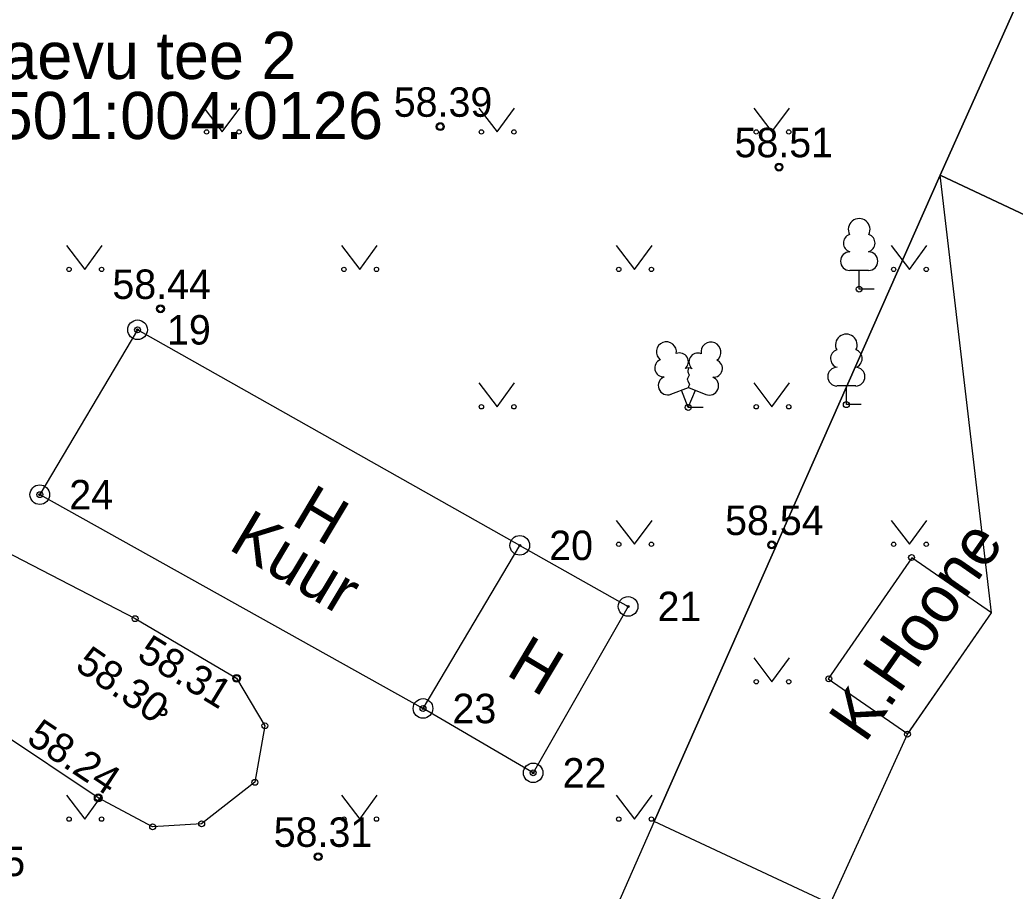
# Model space of a CAD drawing. Extents: x 634915 to 636012, y 6467988 to 6469078.
# Drawn here: x 635039.43 to 635064.77, y 6468164.4 to 6468186.59 of the extents above; entities that cross this region are included whole.
import ezdxf

# ---------------------------------------------------------------- set-up
doc = ezdxf.new("R2010")
doc.units = 0
for name, color, linetype in [('HALJASTUS', 7, 'Continuous'), ('HOONE', 7, 'Continuous'), ('KOORDPUNKT', 7, 'Continuous'), ('KORGUS-EH2000', 7, 'Continuous'), ('MOOTMPUNKT', 7, 'Continuous'), ('MOOTPIIR', 7, 'Continuous'), ('PIIR', 7, 'Continuous'), ('PUU', 7, 'Continuous'), ('TEE', 7, 'Continuous')]:
    doc.layers.add(name, color=color, linetype=linetype)

msp = doc.modelspace()

# ---------------------------------------------------------------- linework, layer by layer
at = {"layer": 'HALJASTUS'}
for p, q in [((635044.119, 6468184.339), (635044.583, 6468183.732)), ((635044.583, 6468183.732), (635045.028, 6468184.339)), ((635051.119, 6468184.339), (635051.583, 6468183.732)), ((635051.583, 6468183.732), (635052.028, 6468184.339)), ((635058.119, 6468184.339), (635058.583, 6468183.732)), ((635058.583, 6468183.732), (635059.028, 6468184.339)), ((635040.619, 6468180.839), (635041.083, 6468180.232)), ((635041.083, 6468180.232), (635041.528, 6468180.839)), ((635047.619, 6468180.839), (635048.083, 6468180.232)), ((635048.083, 6468180.232), (635048.528, 6468180.839)), ((635054.619, 6468180.839), (635055.083, 6468180.232)), ((635055.083, 6468180.232), (635055.528, 6468180.839)), ((635061.619, 6468180.839), (635062.083, 6468180.232)), ((635062.083, 6468180.232), (635062.528, 6468180.839)), ((635051.119, 6468177.339), (635051.583, 6468176.732)), ((635051.583, 6468176.732), (635052.028, 6468177.339)), ((635058.119, 6468177.339), (635058.583, 6468176.732)), ((635058.583, 6468176.732), (635059.028, 6468177.339)), ((635054.619, 6468173.839), (635055.083, 6468173.232)), ((635055.083, 6468173.232), (635055.528, 6468173.839)), ((635061.619, 6468173.839), (635062.083, 6468173.232)), ((635062.083, 6468173.232), (635062.528, 6468173.839)), ((635058.119, 6468170.339), (635058.583, 6468169.732)), ((635058.583, 6468169.732), (635059.028, 6468170.339)), ((635040.619, 6468166.839), (635041.083, 6468166.232)), ((635041.083, 6468166.232), (635041.528, 6468166.839)), ((635047.619, 6468166.839), (635048.083, 6468166.232)), ((635048.083, 6468166.232), (635048.528, 6468166.839)), ((635054.619, 6468166.839), (635055.083, 6468166.232)), ((635055.083, 6468166.232), (635055.528, 6468166.839))]:
    msp.add_line(p, q, dxfattribs=at)
for centre in [(635044.182, 6468183.732), (635045.011, 6468183.732), (635051.182, 6468183.732), (635052.011, 6468183.732), (635058.182, 6468183.732), (635059.011, 6468183.732), (635040.682, 6468180.232), (635041.511, 6468180.232), (635047.682, 6468180.232), (635048.511, 6468180.232), (635054.682, 6468180.232), (635055.511, 6468180.232), (635061.682, 6468180.232), (635062.511, 6468180.232), (635051.182, 6468176.732), (635052.011, 6468176.732), (635058.182, 6468176.732), (635059.011, 6468176.732), (635054.682, 6468173.232), (635055.511, 6468173.232), (635061.682, 6468173.232), (635062.511, 6468173.232), (635058.182, 6468169.732), (635059.011, 6468169.732), (635040.682, 6468166.232), (635041.511, 6468166.232), (635047.682, 6468166.232), (635048.511, 6468166.232), (635054.682, 6468166.232), (635055.511, 6468166.232)]:
    msp.add_circle(centre, 0.055, dxfattribs=at)
at = {"layer": 'HOONE'}
for points in [[(635052.16, 6468173.204), (635042.426, 6468178.693), (635039.936, 6468174.495), (635049.696, 6468169.05), (635052.16, 6468173.204)], [(635052.16, 6468173.204), (635054.918, 6468171.649), (635052.501, 6468167.411), (635049.696, 6468169.05), (635052.16, 6468173.204)], [(635062.147, 6468172.889), (635060.014, 6468169.802), (635062.039, 6468168.403), (635064.172, 6468171.489), (635062.147, 6468172.889)]]:
    msp.add_lwpolyline(points, dxfattribs=at)
at = {"layer": 'KOORDPUNKT'}
for centre, radius in [((635042.426, 6468178.693), 0.25), ((635042.426, 6468178.693), 0.025), ((635042.426, 6468178.693), 0.0221), ((635042.426, 6468178.693), 0.0191), ((635042.426, 6468178.693), 0.0161), ((635042.426, 6468178.693), 0.0132), ((635042.426, 6468178.693), 0.0102), ((635042.426, 6468178.693), 0.00726), ((635042.426, 6468178.693), 0.0043), ((635039.936, 6468174.495), 0.25), ((635039.936, 6468174.495), 0.025), ((635039.936, 6468174.495), 0.0221), ((635039.936, 6468174.495), 0.0191), ((635039.936, 6468174.495), 0.0161), ((635039.936, 6468174.495), 0.0132), ((635039.936, 6468174.495), 0.0102), ((635039.936, 6468174.495), 0.00726), ((635039.936, 6468174.495), 0.0043), ((635052.16, 6468173.204), 0.25), ((635052.16, 6468173.204), 0.025), ((635052.16, 6468173.204), 0.0221), ((635052.16, 6468173.204), 0.0191), ((635052.16, 6468173.204), 0.0161), ((635052.16, 6468173.204), 0.0132), ((635052.16, 6468173.204), 0.0102), ((635052.16, 6468173.204), 0.00726), ((635052.16, 6468173.204), 0.0043), ((635054.918, 6468171.649), 0.25), ((635054.918, 6468171.649), 0.025), ((635054.918, 6468171.649), 0.0221), ((635054.918, 6468171.649), 0.0191), ((635054.918, 6468171.649), 0.0161), ((635054.918, 6468171.649), 0.0132), ((635054.918, 6468171.649), 0.0102), ((635054.918, 6468171.649), 0.00726), ((635054.918, 6468171.649), 0.0043), ((635049.696, 6468169.05), 0.25), ((635049.696, 6468169.05), 0.025), ((635049.696, 6468169.05), 0.0221), ((635049.696, 6468169.05), 0.0191), ((635049.696, 6468169.05), 0.0161), ((635049.696, 6468169.05), 0.0132), ((635049.696, 6468169.05), 0.0102), ((635049.696, 6468169.05), 0.00726), ((635049.696, 6468169.05), 0.0043), ((635052.501, 6468167.411), 0.25), ((635052.501, 6468167.411), 0.025), ((635052.501, 6468167.411), 0.0221), ((635052.501, 6468167.411), 0.0191), ((635052.501, 6468167.411), 0.0161), ((635052.501, 6468167.411), 0.0132), ((635052.501, 6468167.411), 0.0102), ((635052.501, 6468167.411), 0.00726), ((635052.501, 6468167.411), 0.0043)]:
    msp.add_circle(centre, radius, dxfattribs=at)
at = {"layer": 'KORGUS-EH2000'}
for centre in [(635050.134, 6468183.868), (635058.761, 6468182.837), (635043.01, 6468179.229), (635058.578, 6468173.216), (635044.949, 6468169.819), (635043.071, 6468168.96), (635041.425, 6468166.773), (635047.025, 6468165.276)]:
    msp.add_circle(centre, 0.1, dxfattribs=at)
at = {"layer": 'MOOTMPUNKT'}
for centre in [(635050.134, 6468183.868), (635058.761, 6468182.837), (635060.804, 6468179.729), (635043.01, 6468179.229), (635042.426, 6468178.693), (635060.477, 6468176.788), (635056.451, 6468176.717), (635039.936, 6468174.495), (635058.578, 6468173.216), (635062.138, 6468172.895), (635042.362, 6468171.338), (635044.949, 6468169.819), (635060.029, 6468169.805), (635043.071, 6468168.96), (635049.696, 6468169.05), (635045.669, 6468168.61), (635062.033, 6468168.394), (635052.501, 6468167.412), (635052.501, 6468167.411), (635045.413, 6468167.17), (635041.425, 6468166.773), (635044.057, 6468166.114), (635042.81, 6468166.038), (635047.025, 6468165.276)]:
    msp.add_circle(centre, 0.075, dxfattribs=at)
at = {"layer": 'MOOTPIIR'}
msp.add_lwpolyline([(635003.607, 6468209.056), (634992.11, 6468175.923), (634987.761, 6468162.032), (634989.413, 6468158.553), (634991.663, 6468156.622), (634992.308, 6468148.889), (634999.826, 6468145.843), (635012.415, 6468139.52), (635018.643, 6468136.978), (635033.771, 6468128.239), (635049.307, 6468121.421), (635052.752, 6468125.546), (635055.872, 6468129.935), (635057.487, 6468134.528), (635061.418, 6468137.611), (635059.574, 6468144.074), (635060.688, 6468147.478), (635057.937, 6468159.386), (635062.033, 6468168.394), (635064.172, 6468171.489), (635062.87, 6468182.63), (635074.96, 6468209.63)], dxfattribs=at)
at = {"layer": 'PIIR'}
for points in [[(635023.81, 6468237.14), (635069.27, 6468219), (635084.02, 6468255.72), (635144.64, 6468233.59), (635162.37, 6468282.69), (635181.12, 6468334.61), (635187.35, 6468332.17), (635162.23, 6468262.58), (635168.74, 6468249.4), (635132.21, 6468132.65), (635081.62, 6468154), (635090.52, 6468169.62), (635062.87, 6468182.63), (635074.96, 6468209.63), (635019.93, 6468225.4)], [(635003.89, 6468170.07), (635017.37, 6468198.73), (635015.55, 6468212.67), (635015.03, 6468219.47), (635016.31, 6468226.44), (635018.18, 6468225.9), (635019.93, 6468225.4), (635074.96, 6468209.63), (635062.87, 6468182.63), (635055.58, 6468166.17), (635047.43, 6468147.65), (635053.77, 6468141.23), (635055.76, 6468134.83), (635051.84, 6468128.24), (634997.04, 6468155.43)], [(635062.87, 6468182.63), (635090.52, 6468169.62), (635081.62, 6468154), (635055.58, 6468166.17)]]:
    msp.add_lwpolyline(points, close=True, dxfattribs=at)
at = {"layer": 'PUU'}
for p, q in [((635061.044, 6468180.204), (635060.564, 6468180.204)), ((635060.804, 6468179.729), (635060.804, 6468180.204)), ((635061.184, 6468179.729), (635060.804, 6468179.729)), ((635056.011, 6468177.052), (635056.456, 6468177.227)), ((635056.451, 6468176.717), (635056.276, 6468177.157)), ((635056.451, 6468176.717), (635056.631, 6468177.157)), ((635056.456, 6468177.227), (635056.896, 6468177.047)), ((635060.717, 6468177.263), (635060.237, 6468177.263)), ((635060.477, 6468176.788), (635060.477, 6468177.263)), ((635056.831, 6468176.717), (635056.451, 6468176.717)), ((635060.857, 6468176.788), (635060.477, 6468176.788))]:
    msp.add_line(p, q, dxfattribs=at)
msp.add_lwpolyline([(635056.456, 6468177.722), (635056.436, 6468177.647), (635056.436, 6468177.627), (635056.446, 6468177.597), (635056.466, 6468177.562), (635056.471, 6468177.542), (635056.456, 6468177.507), (635056.431, 6468177.457), (635056.426, 6468177.432), (635056.431, 6468177.417), (635056.441, 6468177.387), (635056.476, 6468177.327), (635056.481, 6468177.307), (635056.476, 6468177.287), (635056.461, 6468177.252), (635056.456, 6468177.227)], dxfattribs=at)
for centre, radius, start, end in [((635060.804, 6468181.249), 0.277, 332.5799, 207.4201), ((635060.634, 6468180.902), 0.233, 109.0217, 253.1415), ((635060.974, 6468180.902), 0.233, 286.8508, 70.9859), ((635060.567, 6468180.441), 0.238, 90.0016, 269.3953), ((635061.041, 6468180.441), 0.238, 270.6047, 89.9984), ((635055.894, 6468178.131), 0.256, 111.5027, 232.5173), ((635055.894, 6468178.131), 0.256, 350.4856, 111.5002), ((635057.03, 6468178.122), 0.256, 67.6168, 188.6314), ((635057.03, 6468178.122), 0.256, 306.5997, 67.6143), ((635060.477, 6468178.308), 0.277, 332.5799, 207.4201), ((635056.229, 6468177.881), 0.224, 308.5041, 111.5725), ((635056.692, 6468177.876), 0.225, 67.7016, 230.5126), ((635060.307, 6468177.961), 0.233, 109.0217, 253.1415), ((635060.647, 6468177.961), 0.233, 286.8508, 70.9859), ((635055.82, 6468177.72), 0.224, 111.4304, 274.4987), ((635057.097, 6468177.71), 0.224, 264.6183, 67.6866), ((635056.455, 6468177.484), 0.237, 66.7655, 111.5015), ((635060.24, 6468177.5), 0.238, 90.0016, 269.3953), ((635060.714, 6468177.5), 0.238, 270.6047, 89.9984), ((635055.925, 6468177.275), 0.237, 111.5014, 291.5004), ((635056.986, 6468177.267), 0.237, 247.6166, 67.6155)]:
    msp.add_arc(centre, radius, start, end, dxfattribs=at)
at = {"layer": 'TEE'}
msp.add_lwpolyline([(635019.667, 6468187.482), (635020.889, 6468186.005), (635023.132, 6468183.929), (635024.708, 6468182.738), (635027.85, 6468180.617), (635030.928, 6468177.969), (635033.179, 6468176.396), (635035.685, 6468174.797), (635042.362, 6468171.338), (635044.949, 6468169.819), (635045.669, 6468168.61), (635045.413, 6468167.17), (635044.057, 6468166.114), (635042.81, 6468166.038), (635041.425, 6468166.773), (635038.878, 6468168.469), (635035.891, 6468170.831), (635030.554, 6468174.872), (635026.251, 6468178.302), (635022.39, 6468181.09), (635020.56, 6468182.663), (635018.463, 6468184.963), (635016.504, 6468187.431)], dxfattribs=at)

# ---------------------------------------------------------------- texts
at = {"layer": 'HOONE'}
for s, rotation, p in [('H', 329.104, (635046.304, 6468173.764)), ('Kuur', 329.104, (635044.707, 6468173.125)), ('K.Hoone', 55.2124, (635060.95, 6468168.143)), ('H', 329.104, (635051.774, 6468169.926))]:
    msp.add_text(s, height=1.2, rotation=rotation, dxfattribs=at).set_placement(p)
at = {"layer": 'KOORDPUNKT'}
for s, p in [('19', (635043.176, 6468178.318)), ('24', (635040.686, 6468174.12)), ('20', (635052.91, 6468172.829)), ('21', (635055.668, 6468171.274)), ('23', (635050.446, 6468168.675)), ('22', (635053.251, 6468167.036))]:
    msp.add_text(s, height=0.75, dxfattribs=at).set_placement(p)
at = {"layer": 'KORGUS-EH2000'}
for s, p in [('58.39', (635048.95, 6468184.118)), ('58.51', (635057.629, 6468183.087)), ('58.44', (635041.784, 6468179.479)), ('58.54', (635057.389, 6468173.466)), ('58.31', (635045.893, 6468165.526)), ('58.15', (635037.053, 6468164.781))]:
    msp.add_text(s, height=0.75, dxfattribs=at).set_placement(p)
for s, rotation, p in [('58.31', 328.6149, (635042.376, 6468170.322)), ('58.30', 325.3184, (635040.802, 6468170.068)), ('58.24', 326.3782, (635039.563, 6468168.201))]:
    msp.add_text(s, height=0.75, rotation=rotation, dxfattribs=at).set_placement(p)
at = {"layer": 'PIIR'}
for s, p in [('Kaevu tee 2', (635037.909, 6468185.08)), ('60501:004:0126', (635037.076, 6468183.552))]:
    msp.add_text(s, height=1.2, dxfattribs=at).set_placement(p)

doc.saveas('drawing.dxf')
